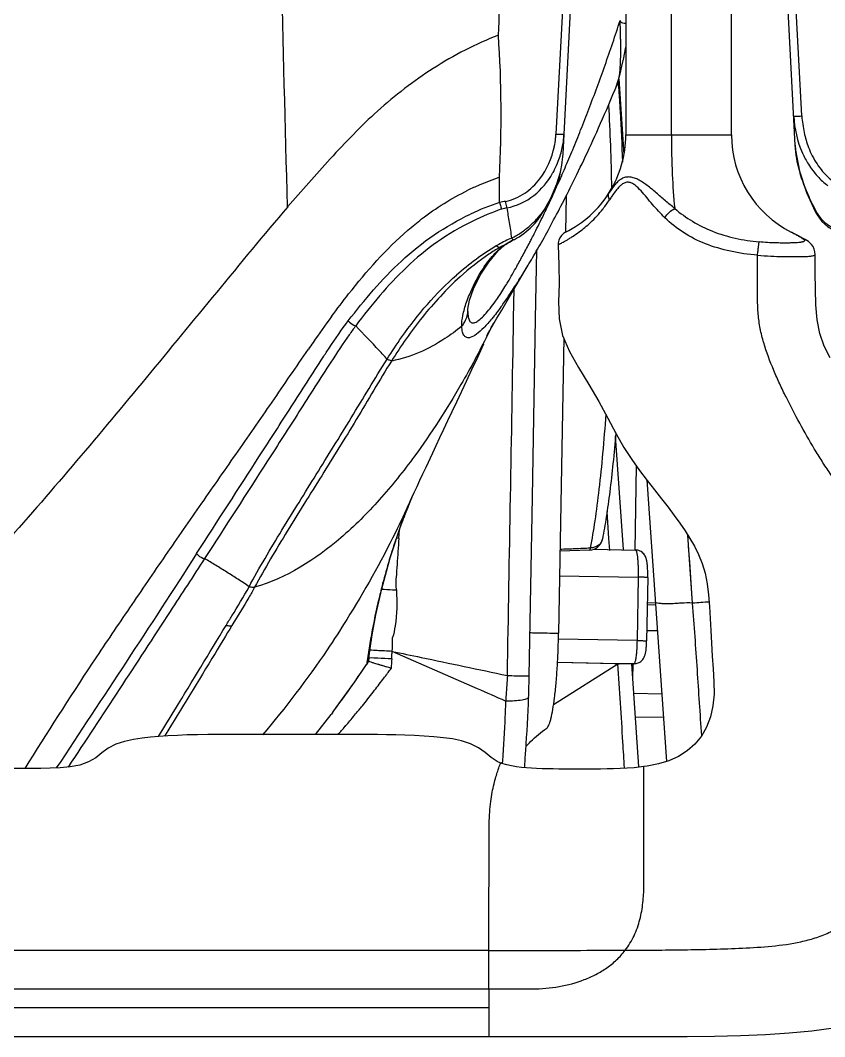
# Model space of a CAD drawing. Header units: millimetres. Extents: x -73584 to -37571, y -61249 to -50748.
# Drawn here: x -51504.3 to -51474.72, y -59255.59 to -59218.21 of the extents above; entities that cross this region are included whole.
import ezdxf

# ---------------------------------------------------------------- set-up
doc = ezdxf.new("R2010")
doc.units = ezdxf.units.MM
doc.header["$LTSCALE"] = 200
for name, color, linetype in [('_X2_98848BBE503C_X0__366', 7, 'Continuous'), ('_X2_98848BBE503C_X0__368', 7, 'Continuous'), ('DIM', 3, 'Continuous'), ('LAY0001_1', 7, 'Continuous')]:
    doc.layers.add(name, color=color, linetype=linetype)

# ---------------------------------------------------------------- blocks, each defined once
blk = doc.blocks.new('12586')
at = {"color": 7, "linetype": 'Continuous'}
for p, q in [((-40063.17, -54896.429), (-40064.445, -54872.11)), ((-40069.399, -54879), (-40069.399, -54896.055)), ((-40071.172, -54880.813), (-40071.97, -54896.026)), ((-40071.708, -54896.755), (-40070.873, -54880.816)), ((-40067.724, -54896.055), (-40067.723, -54882.057)), ((-40065.516, -54896.056), (-40065.516, -54882.557)), ((-40062.927, -54895.358), (-40063.269, -54888.829)), ((-40069.399, -54896.055), (-40067.724, -54896.055)), ((-40067.724, -54896.055), (-40066.146, -54896.055)), ((-40066.146, -54896.055), (-40065.516, -54896.055)), ((-40074.042, -54898.54), (-40074.041, -54897.615)), ((-40071.593, -54898.3), (-40071.616, -54899.634)), ((-40071.893, -54898.882), (-40071.839, -54898.778)), ((-40071.839, -54898.778), (-40071.784, -54898.672)), ((-40072.552, -54899.063), (-40072.549, -54899.058)), ((-40063.314, -54899.629), (-40063.31, -54899.631)), ((-40073.68, -54899.998), (-40073.537, -54899.92)), ((-40073.537, -54899.92), (-40073.496, -54899.901)), ((-40073.884, -54900.13), (-40073.845, -54900.105)), ((-40072.72, -54902.818), (-40072.675, -54900.308)), ((-40072.829, -54900.572), (-40072.784, -54900.496)), ((-40072.784, -54900.496), (-40072.739, -54900.418)), ((-40062.434, -54900.453), (-40062.434, -54900.453)), ((-40073.552, -54901.8), (-40073.1, -54901.033)), ((-40073.1, -54901.033), (-40072.991, -54900.846)), ((-40073.525, -54902.813), (-40073.506, -54901.722)), ((-40073.525, -54902.813), (-40073.506, -54901.722)), ((-40075.21, -54902.548), (-40075.209, -54902.471)), ((-40075.209, -54902.471), (-40075.209, -54902.467)), ((-40073.991, -54902.384), (-40073.951, -54902.328)), ((-40071.683, -54903.523), (-40071.872, -54914.383)), ((-40069.487, -54911.308), (-40069.779, -54907.133)), ((-40069.017, -54908.226), (-40069.071, -54911.324)), ((-40077.649, -54910.353), (-40077.259, -54909.37)), ((-40077.347, -54909.559), (-40077.347, -54909.56)), ((-40070.018, -54910.905), (-40070.089, -54909.906)), ((-40078.07, -54911.614), (-40077.649, -54910.353)), ((-40077.745, -54910.899), (-40077.723, -54910.574)), ((-40077.747, -54910.898), (-40077.831, -54910.893)), ((-40069.987, -54911.344), (-40070.018, -54910.905)), ((-40078.863, -54915.431), (-40078.856, -54915.323)), ((-40078.851, -54915.314), (-40078.852, -54915.325)), ((-40078.852, -54915.326), (-40078.851, -54915.318)), ((-40078.851, -54915.301), (-40078.851, -54915.3)), ((-40078.851, -54915.318), (-40078.85, -54915.308)), ((-40078.85, -54915.287), (-40078.848, -54915.255)), ((-40078.85, -54915.287), (-40078.848, -54915.257)), ((-40078.848, -54915.285), (-40078.85, -54915.313)), ((-40078.85, -54915.296), (-40078.85, -54915.287)), ((-40078.932, -54915.536), (-40078.931, -54915.529)), ((-40078.931, -54915.536), (-40078.932, -54915.54)), ((-40078.932, -54915.541), (-40078.932, -54915.536)), ((-40078.931, -54915.536), (-40078.932, -54915.541)), ((-40078.902, -54915.487), (-40078.884, -54915.461)), ((-40078.884, -54915.461), (-40078.863, -54915.431)), ((-40072.055, -54917.011), (-40069.692, -54915.515)), ((-40069.193, -54915.511), (-40068.928, -54919.304)), ((-40069.143, -54915.503), (-40069.153, -54916.079)), ((-40080.191, -54917.309), (-40080.046, -54917.115)), ((-40080.811, -54918.109), (-40080.237, -54917.371)), ((-40080.191, -54917.309), (-40080.237, -54917.371)), ((-40074.001, -54919.158), (-40074.001, -54919.158)), ((-40073.936, -54919.081), (-40073.942, -54919.164)), ((-40068.739, -54923.696), (-40068.739, -54919.29)), ((-40074.431, -54926.049), (-40121.664, -54926.049)), ((-40074.431, -54927.463), (-40074.431, -54926.049)), ((-40168.898, -54927.464), (-40074.431, -54927.465)), ((-40074.431, -54927.463), (-40074.431, -54929.222)), ((-40074.431, -54927.463), (-40072.832, -54927.465)), ((-40168.898, -54928.15), (-40074.431, -54928.15)), ((-40168.898, -54929.222), (-40074.431, -54929.222))]:
    blk.add_line(p, q, dxfattribs=at)
for points in [[(-40069.759, -54894.289), (-40069.679, -54894.057), (-40069.609, -54893.804), (-40069.541, -54893.532), (-40069.474, -54893.226), (-40069.41, -54892.893), (-40069.399, -54892.831)], [(-40070.178, -54895.293), (-40070.103, -54895.119), (-40070.026, -54894.941), (-40069.949, -54894.759), (-40069.871, -54894.573), (-40069.791, -54894.382), (-40069.744, -54894.267)], [(-40070.398, -54895.791), (-40070.326, -54895.629), (-40070.252, -54895.463), (-40070.178, -54895.293)], [(-40070.746, -54896.556), (-40070.678, -54896.409), (-40070.609, -54896.259), (-40070.54, -54896.107), (-40070.469, -54895.951), (-40070.398, -54895.791)], [(-40069.399, -54896.055), (-40069.235, -54896.055), (-40069.113, -54896.055)], [(-40069.113, -54896.055), (-40068.781, -54896.055), (-40068.581, -54896.055), (-40068.363, -54896.055), (-40068.134, -54896.055)], [(-40071.009, -54897.115), (-40070.945, -54896.979), (-40070.879, -54896.841), (-40070.813, -54896.7), (-40070.746, -54896.556)], [(-40063.17, -54896.429), (-40063.156, -54896.62), (-40063.015, -54897.394), (-40062.751, -54898.178), (-40062.435, -54898.876)], [(-40071.26, -54897.633), (-40071.198, -54897.507), (-40071.136, -54897.379)], [(-40071.136, -54897.379), (-40071.073, -54897.248), (-40071.009, -54897.115)], [(-40072.544, -54899.061), (-40072.436, -54898.888), (-40072.158, -54898.383), (-40071.936, -54897.859), (-40071.807, -54897.429)], [(-40071.784, -54898.672), (-40071.728, -54898.565), (-40071.672, -54898.455), (-40071.615, -54898.344), (-40071.557, -54898.23), (-40071.499, -54898.115), (-40071.44, -54897.998), (-40071.381, -54897.878), (-40071.321, -54897.757), (-40071.26, -54897.633)], [(-40072.001, -54899.086), (-40071.947, -54898.985), (-40071.893, -54898.882)], [(-40062.435, -54898.877), (-40062.366, -54899.001), (-40062.19, -54899.236), (-40061.982, -54899.424), (-40061.75, -54899.561), (-40061.5, -54899.638), (-40061.464, -54899.643)], [(-40072.854, -54899.426), (-40072.791, -54899.362), (-40072.733, -54899.299), (-40072.678, -54899.235), (-40072.628, -54899.172), (-40072.582, -54899.108), (-40072.552, -54899.063)], [(-40072.739, -54900.418), (-40072.693, -54900.338), (-40072.647, -54900.258), (-40072.6, -54900.176), (-40072.553, -54900.093), (-40072.505, -54900.008), (-40072.457, -54899.923), (-40072.408, -54899.836), (-40072.359, -54899.747), (-40072.31, -54899.657), (-40072.259, -54899.566), (-40072.209, -54899.473), (-40072.158, -54899.378), (-40072.106, -54899.282), (-40072.053, -54899.185), (-40072.001, -54899.086)], [(-40073.148, -54899.676), (-40073.068, -54899.614), (-40072.992, -54899.551), (-40072.921, -54899.489), (-40072.854, -54899.426)], [(-40062.434, -54900.453), (-40062.442, -54900.355), (-40062.471, -54900.253), (-40062.515, -54900.163), (-40062.569, -54900.089), (-40062.627, -54900.03), (-40062.686, -54899.982), (-40062.745, -54899.94), (-40062.808, -54899.901), (-40062.878, -54899.861), (-40062.96, -54899.817), (-40063.05, -54899.769), (-40063.15, -54899.715), (-40063.27, -54899.652), (-40063.311, -54899.63)], [(-40073.845, -54900.105), (-40073.81, -54900.08), (-40073.68, -54899.998)], [(-40073.496, -54899.901), (-40073.416, -54899.858), (-40073.323, -54899.8), (-40073.233, -54899.739), (-40073.148, -54899.676)], [(-40071.612, -54899.634), (-40071.692, -54899.685), (-40071.765, -54899.755), (-40071.822, -54899.838), (-40071.862, -54899.93), (-40071.882, -54900.027), (-40071.884, -54900.096)], [(-40075.209, -54902.467), (-40075.149, -54902.135), (-40074.995, -54901.714), (-40074.752, -54901.217), (-40074.442, -54900.734), (-40074.103, -54900.331), (-40073.845, -54900.105)], [(-40071.884, -54900.096), (-40071.863, -54900.85), (-40071.856, -54901.534), (-40071.871, -54902.193), (-40071.845, -54902.823), (-40071.722, -54903.43), (-40071.475, -54904.026), (-40071.141, -54904.614), (-40070.76, -54905.237), (-40070.39, -54905.866), (-40070.055, -54906.474), (-40069.749, -54907.048), (-40069.468, -54907.549), (-40069.184, -54907.993), (-40068.897, -54908.394), (-40068.615, -54908.763), (-40068.343, -54909.112), (-40068.085, -54909.44), (-40067.845, -54909.75), (-40067.619, -54910.048), (-40067.411, -54910.336), (-40067.218, -54910.619), (-40067.042, -54910.901), (-40066.878, -54911.188), (-40066.728, -54911.49), (-40066.595, -54911.815), (-40066.484, -54912.176), (-40066.404, -54912.565), (-40066.353, -54912.975), (-40066.321, -54913.401), (-40066.298, -54913.839), (-40066.275, -54914.289), (-40066.25, -54914.752), (-40066.22, -54915.222), (-40066.185, -54915.698), (-40066.157, -54916.171), (-40066.155, -54916.624), (-40066.196, -54917.057), (-40066.286, -54917.462), (-40066.428, -54917.836), (-40066.621, -54918.171), (-40066.861, -54918.463), (-40067.142, -54918.712), (-40067.46, -54918.914), (-40067.813, -54919.073), (-40068.196, -54919.19), (-40068.609, -54919.272), (-40068.739, -54919.29)], [(-40074.431, -54929.222), (-40073.198, -54929.219), (-40071.822, -54929.218), (-40070.54, -54929.218), (-40069.343, -54929.218), (-40068.214, -54929.217), (-40067.147, -54929.211), (-40066.137, -54929.199), (-40065.176, -54929.177), (-40064.261, -54929.141), (-40063.39, -54929.087), (-40062.558, -54929.01), (-40061.765, -54928.901)], [(-40061.885, -54904.256), (-40062.105, -54903.828), (-40062.269, -54903.363), (-40062.364, -54902.857), (-40062.408, -54902.307), (-40062.426, -54901.73), (-40062.434, -54901.129), (-40062.434, -54900.453)], [(-40073.004, -54900.868), (-40072.961, -54900.796), (-40072.917, -54900.722), (-40072.873, -54900.648), (-40072.829, -54900.572)], [(-40073.563, -54901.761), (-40073.525, -54901.705), (-40073.488, -54901.647), (-40073.45, -54901.588), (-40073.411, -54901.528), (-40073.372, -54901.466), (-40073.333, -54901.404), (-40073.293, -54901.341), (-40073.253, -54901.277), (-40073.213, -54901.211), (-40073.172, -54901.145), (-40073.13, -54901.077), (-40073.089, -54901.008), (-40073.046, -54900.939), (-40073.004, -54900.868)], [(-40074.482, -54903.388), (-40074.502, -54903.425), (-40074.512, -54903.444), (-40074.483, -54903.392), (-40074.404, -54903.254), (-40074.287, -54903.052), (-40074.138, -54902.797), (-40073.962, -54902.498), (-40073.765, -54902.162), (-40073.552, -54901.8)], [(-40073.883, -54902.232), (-40073.848, -54902.183), (-40073.814, -54902.134), (-40073.779, -54902.083), (-40073.744, -54902.032), (-40073.708, -54901.979), (-40073.672, -54901.926), (-40073.636, -54901.872), (-40073.6, -54901.817), (-40073.563, -54901.761)], [(-40073.951, -54902.328), (-40073.917, -54902.281), (-40073.883, -54902.232)], [(-40072.952, -54915.953), (-40072.836, -54909.375), (-40072.72, -54902.818)], [(-40075.619, -54905.875), (-40075.259, -54905.11), (-40075.061, -54904.689), (-40074.847, -54904.232), (-40074.617, -54903.74)], [(-40076.5, -54907.753), (-40076.37, -54907.475), (-40076.235, -54907.186), (-40076.092, -54906.883), (-40075.942, -54906.563), (-40075.784, -54906.227), (-40075.619, -54905.875)], [(-40076.861, -54908.522), (-40076.745, -54908.276), (-40076.5, -54907.753)], [(-40077.267, -54909.387), (-40077.181, -54909.204), (-40077.078, -54908.985), (-40076.972, -54908.759), (-40076.861, -54908.522)], [(-40077.348, -54909.562), (-40077.347, -54909.561), (-40077.322, -54909.506), (-40077.267, -54909.387)], [(-40078.804, -54914.949), (-40078.726, -54914.445), (-40078.588, -54913.704), (-40078.378, -54912.753), (-40078.07, -54911.614)], [(-40078.85, -54915.313), (-40078.84, -54915.221), (-40078.804, -54914.949)], [(-40078.849, -54915.288), (-40078.849, -54915.284), (-40078.848, -54915.279), (-40078.848, -54915.269), (-40078.848, -54915.257), (-40078.849, -54915.227)], [(-40080.046, -54917.115), (-40079.368, -54916.171), (-40078.931, -54915.533)], [(-40078.932, -54915.541), (-40078.907, -54915.498), (-40078.884, -54915.449), (-40078.869, -54915.406)], [(-40074.001, -54919.158), (-40074.135, -54919.096), (-40074.354, -54918.951), (-40074.569, -54918.776), (-40074.813, -54918.601), (-40075.106, -54918.453), (-40075.448, -54918.341), (-40075.779, -54918.272), (-40076.109, -54918.226), (-40076.464, -54918.191), (-40076.819, -54918.165), (-40077.173, -54918.147), (-40077.521, -54918.133), (-40077.863, -54918.124), (-40078.201, -54918.117), (-40078.537, -54918.113), (-40078.876, -54918.11), (-40079.223, -54918.109), (-40079.581, -54918.108), (-40079.957, -54918.109), (-40080.338, -54918.109), (-40080.726, -54918.109), (-40081.115, -54918.109), (-40081.503, -54918.109), (-40081.897, -54918.109), (-40082.299, -54918.108), (-40082.709, -54918.108), (-40083.126, -54918.108), (-40083.547, -54918.108), (-40083.964, -54918.109), (-40084.376, -54918.111), (-40084.77, -54918.114), (-40085.151, -54918.119), (-40085.526, -54918.127), (-40085.89, -54918.14), (-40086.241, -54918.156), (-40086.575, -54918.179), (-40086.88, -54918.206), (-40087.187, -54918.242), (-40087.504, -54918.291), (-40087.831, -54918.361), (-40088.156, -54918.465), (-40088.432, -54918.608), (-40088.669, -54918.786), (-40088.896, -54918.966), (-40089.161, -54919.12), (-40089.481, -54919.233), (-40089.835, -54919.297), (-40090.207, -54919.331), (-40090.565, -54919.348), (-40090.917, -54919.356), (-40091.281, -54919.36), (-40091.649, -54919.361), (-40092.02, -54919.36)], [(-40068.739, -54919.29), (-40068.818, -54919.301), (-40069.091, -54919.329), (-40069.354, -54919.348), (-40069.607, -54919.362), (-40069.852, -54919.371), (-40070.091, -54919.377), (-40070.325, -54919.38), (-40070.554, -54919.382), (-40070.779, -54919.383), (-40071.001, -54919.383), (-40071.22, -54919.382), (-40071.436, -54919.381), (-40071.649, -54919.38), (-40071.86, -54919.378), (-40072.07, -54919.375), (-40072.277, -54919.371), (-40072.481, -54919.366), (-40072.679, -54919.359), (-40072.868, -54919.349), (-40073.053, -54919.336), (-40073.236, -54919.319), (-40073.418, -54919.296), (-40073.6, -54919.266), (-40073.78, -54919.225), (-40073.955, -54919.17), (-40073.998, -54919.152)], [(-40068.739, -54923.696), (-40068.739, -54923.28), (-40068.739, -54922.865), (-40068.739, -54922.455), (-40068.739, -54922.053), (-40068.739, -54921.663), (-40068.739, -54921.285), (-40068.739, -54920.922), (-40068.739, -54920.576), (-40068.739, -54920.251), (-40068.739, -54919.953), (-40068.74, -54919.694), (-40068.739, -54919.491), (-40068.74, -54919.354), (-40068.739, -54919.294), (-40068.739, -54919.29)]]:
    blk.add_lwpolyline(points, dxfattribs=at)
for centre, radius, start, end in [((-40122.474, -54874.907), 55.513, 341.3362, 342.2312), ((-40087.429, -54892.611), 17.836, 0.2369, 2.4484), ((-40124.41, -54874.254), 57.556, 340.47492, 341.33639), ((-40134.787, -54870.525), 68.584, 338.99526, 340.43643), ((-40138.112, -54869.323), 72.118, 338.39691, 339.05028), ((-40124.359, -54874.768), 57.326, 337.61396, 338.39623), ((-40075.092, -54895.863), 3.126, 348.4969, 354.2193), ((-40075.101, -54895.862), 3.135, 354.216, 356.9994), ((-40074.927, -54895.85), 3.261, 347.9149, 353.5562), ((-40074.81, -54895.864), 3.144, 353.5649, 356.9898), ((-40073.399, -54896.055), 4, 327.9448, 0.0013), ((-40061.516, -54896.056), 4, 180, 243.2838), ((-40074.992, -54895.837), 3.328, 339.184, 347.9254), ((-40116.886, -54877.84), 49.246, 336.7618, 337.608), ((-40075.889, -54896.535), 4.186, 351.3237, 356.9916), ((-40074.826, -54895.911), 3.147, 330.3598, 333.2414), ((-40074.919, -54895.865), 3.25, 333.2555, 339.1913), ((-40112.445, -54879.747), 44.414, 335.8833, 336.7617), ((-40075.906, -54896.533), 4.203, 347.6803, 351.3292), ((-40070.849, -54907.095), 10.002, 108.6091, 113.2374), ((-40075.883, -54896.538), 4.18, 345.5993, 347.6798), ((-40070.954, -54906.837), 9.724, 113.2665, 115.9549), ((-40106.259, -54882.568), 37.615, 334.0752, 334.9866), ((-40073.399, -54896.055), 4, 296.5366, 327.9436), ((-40073.668, -54896.075), 4.366, 321.873, 327.1648), ((-40065.848, -54901.095), 4.926, 145.5531, 147.4263), ((-40071.196, -54907.207), 9.122, 108.1803, 115.3864), ((-40070.613, -54908.313), 10.103, 109.35, 115.9184), ((-40069.314, -54920.454), 22.165, 101.5987, 102.1004), ((-40073.685, -54896.063), 4.387, 321.6592, 321.875), ((-40075.945, -54896.238), 4.375, 318.9401, 320.2099), ((-40070.637, -54906.223), 7.031, 114.9403, 119.2283), ((-40069.319, -54908.218), 9.308, 117.2015, 117.6413), ((-40108.805, -54881.234), 40.489, 331.6501, 332.3861), ((-40107.589, -54881.872), 39.115, 332.3894, 332.6303), ((-40069.264, -54908.349), 9.559, 120.8301, 126.1906), ((-40070.152, -54907.109), 8.04, 119.1585, 119.9218), ((-40072.316, -54902.221), 2.615, 131.2694, 134.1518), ((-40068.887, -54908.865), 10.198, 126.1839, 131.3774), ((-40110.852, -54880.13), 42.814, 330.9934, 331.6507), ((-40038.497, -54933.168), 51.642, 143.8915, 145.1992), ((-40104.857, -54888.271), 33.943, 333.5375, 334.3716), ((-40004.622, -54956.853), 92.976, 145.12818, 145.31119), ((-40104.566, -54888.417), 33.617, 331.7929, 333.5389), ((-40052.651, -54919.625), 26.663, 157.4924, 159.0768), ((-40054.328, -54918.989), 24.869, 159.4504, 160.4384), ((-40053.522, -54919.289), 25.728, 159.0827, 159.4543), ((-40111.828, -54893.573), 39.551, 323.1209, 326.2806), ((-40080.278, -54921.95), 6.664, 70.2814, 71.895), ((-40109.581, -54892.451), 39.179, 323.3674, 323.6418), ((-40070.436, -54911.848), 3.742, 281.4819, 282.2907), ((-40109.06, -54892.842), 38.527, 322.1517, 322.9909), ((-40109.328, -54892.639), 38.863, 322.9899, 323.1994), ((-40109.421, -54892.57), 38.979, 323.1994, 323.3673), ((-40108.561, -54893.23), 37.895, 321.0559, 322.0122), ((-40108.772, -54893.065), 38.163, 322.0114, 322.1507), ((-40108.272, -54893.463), 37.524, 320.4573, 321.0555), ((-40107.967, -54893.716), 37.127, 319.6597, 320.4577), ((-40107.538, -54894.081), 36.563, 318.9072, 319.5389), ((-40107.748, -54893.901), 36.841, 319.5382, 319.6588)]:
    blk.add_arc(centre, radius, start, end, dxfattribs=at)
for points, knots in [([(-40074.079, -54892.391), (-40074.031, -54891.05), (-40073.926, -54888.369), (-40073.714, -54883.008), (-40073.518, -54878.989), (-40073.391, -54876.309)], [0, 0, 0, 0, 0.250106, 0.49989, 1, 1, 1, 1]), ([(-40069.398, -54891.961), (-40069.435, -54891.957), (-40069.528, -54891.972), (-40069.585, -54891.89), (-40069.609, -54891.849)], [0, 0, 0, 0, 0.442567, 1, 1, 1, 1]), ([(-40074.086, -54892.39), (-40074.922, -54892.713), (-40076.494, -54893.526), (-40078.545, -54895.111), (-40080.258, -54896.896), (-40081.32, -54898.107), (-40081.838, -54898.699)], [0, 0, 0, 0, 0.266255, 0.521564, 0.766469, 1, 1, 1, 1]), ([(-40069.593, -54892.537), (-40069.592, -54892.731), (-40069.597, -54893.115), (-40069.607, -54893.499), (-40069.624, -54893.688)], [0, 0, 0, 0, 0.505571, 1, 1, 1, 1]), ([(-40069.624, -54893.688), (-40069.626, -54893.722), (-40069.639, -54893.851), (-40069.659, -54893.981), (-40069.682, -54894.074)], [0, 0, 0, 0, 0.258288, 1, 1, 1, 1]), ([(-40063.226, -54895.361), (-40063.226, -54895.363), (-40063.216, -54895.363), (-40063.203, -54895.366), (-40063.173, -54895.366), (-40063.118, -54895.366), (-40063.034, -54895.363), (-40062.964, -54895.36), (-40062.927, -54895.358)], [0, 0, 0, 0, 0.018298, 0.072379, 0.16534, 0.294587, 0.632681, 1, 1, 1, 1]), ([(-40063.226, -54895.361), (-40063.202, -54895.827), (-40063.06, -54896.454), (-40062.766, -54897.005), (-40062.682, -54897.138)], [0, 0, 0, 0, 0.748008, 1, 1, 1, 1]), ([(-40071.97, -54896.026), (-40071.933, -54896.028), (-40071.863, -54896.031), (-40071.779, -54896.034), (-40071.724, -54896.033), (-40071.695, -54896.033), (-40071.682, -54896.031), (-40071.67, -54896.031), (-40071.67, -54896.029)], [0, 0, 0, 0, 0.369484, 0.705457, 0.831616, 0.923362, 0.979638, 1, 1, 1, 1]), ([(-40067.723, -54896.055), (-40067.724, -54896.54), (-40067.705, -54897.444), (-40067.645, -54898.348), (-40067.6, -54898.765)], [0, 0, 0, 0, 0.536086, 1, 1, 1, 1]), ([(-40062.379, -54898.904), (-40062.478, -54898.719), (-40062.869, -54897.944), (-40063.136, -54897.087), (-40063.17, -54896.429)], [0, 0, 0, 0, 0.241775, 1, 1, 1, 1]), ([(-40062.681, -54896.516), (-40062.6, -54896.729), (-40062.39, -54897.14), (-40061.942, -54897.668), (-40061.36, -54898.051), (-40060.9, -54898.153), (-40060.671, -54898.153)], [0, 0, 0, 0, 0.249903, 0.500141, 0.750143, 1, 1, 1, 1]), ([(-40073.822, -54898.501), (-40073.573, -54898.448), (-40073.092, -54898.237), (-40072.718, -54897.876), (-40072.562, -54897.673)], [0, 0, 0, 0, 0.499833, 1, 1, 1, 1]), ([(-40073.77, -54898.741), (-40073.414, -54898.669), (-40072.734, -54898.349), (-40072.267, -54897.776), (-40072.091, -54897.467)], [0, 0, 0, 0, 0.505744, 1, 1, 1, 1]), ([(-40071.834, -54897.578), (-40071.903, -54897.845), (-40072.094, -54898.367), (-40072.407, -54898.827), (-40072.583, -54899.038)], [0, 0, 0, 0, 0.500582, 1, 1, 1, 1]), ([(-40067.6, -54898.765), (-40067.717, -54898.671), (-40067.945, -54898.479), (-40068.278, -54898.188), (-40068.605, -54897.915), (-40068.885, -54897.721), (-40069.118, -54897.624), (-40069.286, -54897.595), (-40069.446, -54897.617), (-40069.587, -54897.686), (-40069.71, -54897.786), (-40069.857, -54897.947), (-40069.95, -54898.084), (-40070.009, -54898.178)], [0, 0, 0, 0, 0.148094, 0.294275, 0.436215, 0.568646, 0.628707, 0.683659, 0.734927, 0.785382, 0.836983, 0.890185, 1, 1, 1, 1]), ([(-40077.412, -54899.562), (-40077.248, -54899.419), (-40076.565, -54898.859), (-40075.809, -54898.385), (-40075.21, -54898.094)], [0, 0, 0, 0, 0.246082, 1, 1, 1, 1]), ([(-40069.743, -54898.08), (-40069.758, -54898.098), (-40069.815, -54898.173), (-40069.87, -54898.25), (-40069.91, -54898.309)], [0, 0, 0, 0, 0.248201, 1, 1, 1, 1]), ([(-40067.961, -54899.101), (-40068.041, -54899.023), (-40068.197, -54898.865), (-40068.419, -54898.617), (-40068.627, -54898.362), (-40068.831, -54898.117), (-40069.013, -54897.934), (-40069.174, -54897.829), (-40069.302, -54897.786), (-40069.432, -54897.809), (-40069.548, -54897.876), (-40069.651, -54897.969), (-40069.713, -54898.042), (-40069.743, -54898.08)], [0, 0, 0, 0, 0.137136, 0.273599, 0.409424, 0.542282, 0.667301, 0.72508, 0.777948, 0.828996, 0.882847, 0.940022, 1, 1, 1, 1]), ([(-40073.77, -54898.741), (-40073.774, -54898.726), (-40073.791, -54898.646), (-40073.809, -54898.566), (-40073.822, -54898.501)], [0, 0, 0, 0, 0.185017, 1, 1, 1, 1]), ([(-40069.999, -54898.443), (-40070.022, -54898.398), (-40070.052, -54898.308), (-40070.031, -54898.213), (-40070.009, -54898.178)], [0, 0, 0, 0, 0.555191, 1, 1, 1, 1]), ([(-40081.834, -54898.698), (-40083.591, -54900.778), (-40086.981, -54904.952), (-40090.443, -54909.07), (-40092.208, -54911.055)], [0, 0, 0, 0, 0.506131, 1, 1, 1, 1]), ([(-40074.042, -54898.54), (-40074.035, -54898.565), (-40074.012, -54898.646), (-40073.985, -54898.727), (-40073.96, -54898.781)], [0, 0, 0, 0, 0.296414, 1, 1, 1, 1]), ([(-40073.77, -54898.741), (-40073.747, -54898.919), (-40073.695, -54899.289), (-40073.627, -54899.656), (-40073.601, -54899.848)], [0, 0, 0, 0, 0.481121, 1, 1, 1, 1]), ([(-40071.355, -54899.791), (-40071.273, -54899.738), (-40071.046, -54899.58), (-40070.659, -54899.259), (-40070.383, -54898.96), (-40070.244, -54898.784)], [0, 0, 0, 0, 0.193573, 0.552876, 1, 1, 1, 1]), ([(-40067.961, -54899.101), (-40067.918, -54899.03), (-40067.809, -54898.901), (-40067.673, -54898.802), (-40067.6, -54898.765)], [0, 0, 0, 0, 0.504541, 1, 1, 1, 1]), ([(-40067.6, -54898.765), (-40067.396, -54898.94), (-40066.95, -54899.256), (-40066.203, -54899.629), (-40065.374, -54899.876), (-40064.793, -54899.961), (-40064.496, -54899.991)], [0, 0, 0, 0, 0.237777, 0.481481, 0.735867, 1, 1, 1, 1]), ([(-40062.435, -54898.877), (-40062.433, -54898.881), (-40062.419, -54898.898), (-40062.396, -54898.903), (-40062.379, -54898.904)], [0, 0, 0, 0, 0.203541, 1, 1, 1, 1]), ([(-40079.611, -54902.897), (-40079.003, -54902.126), (-40077.723, -54900.566), (-40076.035, -54899.405), (-40075.107, -54898.966)], [0, 0, 0, 0, 0.488818, 1, 1, 1, 1]), ([(-40075.029, -54899.226), (-40075.481, -54899.447), (-40076.342, -54899.952), (-40077.842, -54901.2), (-40078.76, -54902.321), (-40079.334, -54903.078)], [0, 0, 0, 0, 0.258989, 0.511229, 1, 1, 1, 1]), ([(-40072.852, -54899.855), (-40072.817, -54899.786), (-40072.673, -54899.507), (-40072.533, -54899.225), (-40072.43, -54899.013)], [0, 0, 0, 0, 0.24746, 1, 1, 1, 1]), ([(-40072.645, -54899.114), (-40072.634, -54899.112), (-40072.599, -54899.106), (-40072.566, -54899.084), (-40072.552, -54899.063)], [0, 0, 0, 0, 0.292224, 1, 1, 1, 1]), ([(-40064.556, -54900.483), (-40064.891, -54900.457), (-40065.541, -54900.356), (-40066.466, -54900.096), (-40067.283, -54899.676), (-40067.752, -54899.305), (-40067.961, -54899.101)], [0, 0, 0, 0, 0.269628, 0.524853, 0.765968, 1, 1, 1, 1]), ([(-40062.379, -54898.904), (-40062.335, -54898.985), (-40062.134, -54899.281), (-40061.801, -54899.502), (-40061.538, -54899.543)], [0, 0, 0, 0, 0.25657, 1, 1, 1, 1]), ([(-40080.219, -54902.734), (-40080.015, -54902.455), (-40079.166, -54901.326), (-40078.219, -54900.26), (-40077.412, -54899.562)], [0, 0, 0, 0, 0.244864, 1, 1, 1, 1]), ([(-40063.311, -54899.63), (-40063.271, -54899.651), (-40063.192, -54899.693), (-40063.078, -54899.758), (-40062.987, -54899.809), (-40062.925, -54899.847), (-40062.882, -54899.876), (-40062.846, -54899.904), (-40062.825, -54899.94), (-40062.834, -54899.963), (-40062.849, -54899.975), (-40062.87, -54899.986), (-40062.9, -54899.995), (-40062.937, -54900.003), (-40063.003, -54900.013), (-40063.107, -54900.023), (-40063.257, -54900.03), (-40063.444, -54900.033), (-40063.665, -54900.033), (-40063.918, -54900.029), (-40064.199, -54900.019), (-40064.394, -54900.001), (-40064.496, -54899.991)], [0, 0, 0, 0, 0.059384, 0.11842, 0.173301, 0.196077, 0.214849, 0.241566, 0.257218, 0.263775, 0.271736, 0.282202, 0.295672, 0.312382, 0.33248, 0.383425, 0.449516, 0.531486, 0.629582, 0.74194, 0.865036, 1, 1, 1, 1]), ([(-40074.049, -54900.198), (-40074.023, -54900.183), (-40073.887, -54900.105), (-40073.749, -54900.031), (-40073.637, -54899.972)], [0, 0, 0, 0, 0.192467, 1, 1, 1, 1]), ([(-40073.601, -54899.848), (-40073.594, -54899.871), (-40073.565, -54899.913), (-40073.514, -54899.909), (-40073.496, -54899.901)], [0, 0, 0, 0, 0.544717, 1, 1, 1, 1]), ([(-40073.574, -54899.94), (-40073.566, -54899.936), (-40073.541, -54899.922), (-40073.515, -54899.909), (-40073.496, -54899.901)], [0, 0, 0, 0, 0.293619, 1, 1, 1, 1]), ([(-40071.884, -54900.096), (-40071.884, -54900.095), (-40071.879, -54900.093), (-40071.874, -54900.089), (-40071.861, -54900.082), (-40071.845, -54900.073), (-40071.824, -54900.062), (-40071.789, -54900.044), (-40071.734, -54900.016), (-40071.658, -54899.974), (-40071.568, -54899.924), (-40071.465, -54899.862), (-40071.393, -54899.816), (-40071.355, -54899.791)], [0, 0, 0, 0, 0.005059, 0.01892, 0.041259, 0.071718, 0.109936, 0.155623, 0.268891, 0.410612, 0.579985, 0.77654, 1, 1, 1, 1]), ([(-40064.556, -54900.483), (-40064.549, -54900.427), (-40064.537, -54900.318), (-40064.52, -54900.172), (-40064.506, -54900.064), (-40064.499, -54900.008), (-40064.496, -54899.991)], [0, 0, 0, 0, 0.341687, 0.661294, 0.892114, 1, 1, 1, 1]), ([(-40074.049, -54900.198), (-40074.179, -54900.277), (-40074.685, -54900.604), (-40075.16, -54900.978), (-40075.495, -54901.278)], [0, 0, 0, 0, 0.252574, 1, 1, 1, 1]), ([(-40074.714, -54901.078), (-40074.672, -54901.01), (-40074.5, -54900.75), (-40074.304, -54900.506), (-40074.138, -54900.345)], [0, 0, 0, 0, 0.257961, 1, 1, 1, 1]), ([(-40074.049, -54900.198), (-40074.065, -54900.202), (-40074.11, -54900.185), (-40074.142, -54900.158), (-40074.163, -54900.14)], [0, 0, 0, 0, 0.37284, 1, 1, 1, 1]), ([(-40069.422, -54926.043), (-40069.064, -54926.042), (-40068.346, -54926.038), (-40067.267, -54926.027), (-40066.186, -54926.007), (-40065.104, -54925.972), (-40064.026, -54925.905), (-40063.133, -54925.783), (-40062.436, -54925.6), (-40061.93, -54925.407), (-40061.457, -54925.142), (-40061.047, -54924.788), (-40060.707, -54924.369), (-40060.429, -54923.91), (-40060.21, -54923.424), (-40059.986, -54922.752), (-40059.815, -54921.877), (-40059.707, -54920.809), (-40059.647, -54919.731), (-40059.611, -54918.65), (-40059.591, -54917.569), (-40059.58, -54916.488), (-40059.576, -54915.406), (-40059.576, -54914.505), (-40059.578, -54913.785), (-40059.58, -54913.245), (-40059.598, -54912.705), (-40059.663, -54912.17), (-40059.794, -54911.647), (-40060, -54911.147), (-40060.285, -54910.685), (-40060.711, -54910.104), (-40061.261, -54909.389), (-40061.789, -54908.659), (-40062.186, -54908.058), (-40062.564, -54907.445), (-40063.012, -54906.661), (-40063.429, -54905.86), (-40063.74, -54905.209), (-40064.035, -54904.553), (-40064.291, -54903.878), (-40064.443, -54903.267), (-40064.503, -54902.912), (-40064.542, -54902.555), (-40064.558, -54902.106), (-40064.555, -54901.566), (-40064.555, -54901.024), (-40064.556, -54900.663), (-40064.556, -54900.483)], [0, 0, 0, 0, 0.031071, 0.062409, 0.09375, 0.125084, 0.156444, 0.187635, 0.203244, 0.218953, 0.234579, 0.250142, 0.265746, 0.281253, 0.296631, 0.31197, 0.342748, 0.37387, 0.405227, 0.436551, 0.467852, 0.499193, 0.53056, 0.561861, 0.577491, 0.593149, 0.608791, 0.624388, 0.639958, 0.655507, 0.671171, 0.686929, 0.718158, 0.749534, 0.765195, 0.780797, 0.812136, 0.843592, 0.859268, 0.874883, 0.906112, 0.921777, 0.929584, 0.93737, 0.952948, 0.968605, 0.984314, 1, 1, 1, 1]), ([(-40064.556, -54900.483), (-40064.392, -54900.496), (-40064.079, -54900.519), (-40063.64, -54900.532), (-40063.264, -54900.535), (-40062.997, -54900.533), (-40062.821, -54900.528), (-40062.718, -54900.523), (-40062.631, -54900.517), (-40062.561, -54900.509), (-40062.506, -54900.499), (-40062.464, -54900.487), (-40062.434, -54900.468), (-40062.434, -54900.453)], [0, 0, 0, 0, 0.229941, 0.439817, 0.616189, 0.756675, 0.813665, 0.862184, 0.902607, 0.935326, 0.960769, 0.979403, 1, 1, 1, 1]), ([(-40075.257, -54902.211), (-40075.224, -54902.117), (-40075.075, -54901.726), (-40074.884, -54901.349), (-40074.714, -54901.078)], [0, 0, 0, 0, 0.236033, 1, 1, 1, 1]), ([(-40073.846, -54901.647), (-40073.809, -54901.587), (-40073.658, -54901.338), (-40073.515, -54901.084), (-40073.408, -54900.891)], [0, 0, 0, 0, 0.241775, 1, 1, 1, 1]), ([(-40078.175, -54904.303), (-40078.003, -54904.026), (-40077.266, -54902.911), (-40076.387, -54901.88), (-40075.629, -54901.213)], [0, 0, 0, 0, 0.244219, 1, 1, 1, 1]), ([(-40075.495, -54901.278), (-40076, -54901.732), (-40076.904, -54902.722), (-40077.673, -54903.815), (-40078.017, -54904.372)], [0, 0, 0, 0, 0.508989, 1, 1, 1, 1]), ([(-40074.048, -54901.96), (-40074.031, -54901.935), (-40073.962, -54901.832), (-40073.895, -54901.727), (-40073.846, -54901.647)], [0, 0, 0, 0, 0.244002, 1, 1, 1, 1]), ([(-40075.432, -54903.095), (-40075.438, -54902.963), (-40075.396, -54902.661), (-40075.313, -54902.371), (-40075.257, -54902.211)], [0, 0, 0, 0, 0.437941, 1, 1, 1, 1]), ([(-40075.21, -54902.548), (-40075.21, -54902.617), (-40075.203, -54902.734), (-40075.164, -54902.885), (-40075.069, -54902.981), (-40074.925, -54902.965), (-40074.783, -54902.864), (-40074.616, -54902.707), (-40074.432, -54902.492), (-40074.308, -54902.328), (-40074.243, -54902.24)], [0, 0, 0, 0, 0.129013, 0.220659, 0.288999, 0.361479, 0.467913, 0.613752, 0.793163, 1, 1, 1, 1]), ([(-40074.243, -54902.24), (-40074.227, -54902.217), (-40074.16, -54902.125), (-40074.096, -54902.032), (-40074.048, -54901.96)], [0, 0, 0, 0, 0.242374, 1, 1, 1, 1]), ([(-40075.432, -54903.095), (-40075.399, -54903.057), (-40075.28, -54902.898), (-40075.215, -54902.697), (-40075.21, -54902.548)], [0, 0, 0, 0, 0.254388, 1, 1, 1, 1]), ([(-40073.991, -54902.384), (-40074.098, -54902.531), (-40074.3, -54902.795), (-40074.6, -54903.135), (-40074.86, -54903.376), (-40075.038, -54903.488), (-40075.12, -54903.508)], [0, 0, 0, 0, 0.338059, 0.619319, 0.84239, 1, 1, 1, 1]), ([(-40080.532, -54904.232), (-40080.459, -54904.119), (-40080.161, -54903.668), (-40079.852, -54903.224), (-40079.611, -54902.897)], [0, 0, 0, 0, 0.248083, 1, 1, 1, 1]), ([(-40079.611, -54902.897), (-40079.555, -54902.962), (-40079.463, -54903.031), (-40079.359, -54903.071), (-40079.334, -54903.078)], [0, 0, 0, 0, 0.766799, 1, 1, 1, 1]), ([(-40079.334, -54903.078), (-40079.414, -54903.188), (-40079.728, -54903.626), (-40080.027, -54904.074), (-40080.247, -54904.413)], [0, 0, 0, 0, 0.251414, 1, 1, 1, 1]), ([(-40078.175, -54904.303), (-40078.272, -54904.196), (-40078.654, -54903.783), (-40079.044, -54903.378), (-40079.334, -54903.078)], [0, 0, 0, 0, 0.257549, 1, 1, 1, 1]), ([(-40075.432, -54903.095), (-40075.633, -54903.256), (-40076.41, -54903.827), (-40077.319, -54904.247), (-40078.017, -54904.372)], [0, 0, 0, 0, 0.266144, 1, 1, 1, 1]), ([(-40075.12, -54903.508), (-40075.16, -54903.518), (-40075.243, -54903.524), (-40075.356, -54903.445), (-40075.415, -54903.29), (-40075.428, -54903.168), (-40075.432, -54903.095)], [0, 0, 0, 0, 0.20141, 0.390735, 0.639894, 1, 1, 1, 1]), ([(-40091.488, -54919.358), (-40090.683, -54918.055), (-40089.441, -54916.115), (-40087.718, -54913.563), (-40086.406, -54911.642), (-40085.079, -54909.722), (-40083.739, -54907.806), (-40082.398, -54905.881), (-40081.52, -54904.585), (-40081.072, -54903.938)], [0, 0, 0, 0, 0.246948, 0.371283, 0.49636, 0.621867, 0.747497, 0.873245, 1, 1, 1, 1]), ([(-40085.183, -54911.456), (-40084.413, -54910.258), (-40083.252, -54908.461), (-40081.701, -54906.054), (-40080.93, -54904.838), (-40080.532, -54904.232)], [0, 0, 0, 0, 0.497302, 0.746814, 1, 1, 1, 1]), ([(-40080.247, -54904.413), (-40080.643, -54905.02), (-40081.412, -54906.237), (-40082.959, -54908.645), (-40084.117, -54910.442), (-40084.891, -54911.636)], [0, 0, 0, 0, 0.253192, 0.502772, 1, 1, 1, 1]), ([(-40083.257, -54912.678), (-40082.875, -54911.973), (-40082.058, -54910.59), (-40080.99, -54908.887), (-40080.141, -54907.51), (-40079.267, -54906.099), (-40078.63, -54905.017), (-40078.178, -54904.302)], [0, 0, 0, 0, 0.245683, 0.491633, 0.615493, 0.741011, 1, 1, 1, 1]), ([(-40078.02, -54904.373), (-40078.459, -54905.084), (-40079.081, -54906.161), (-40079.946, -54907.56), (-40080.793, -54908.927), (-40081.857, -54910.621), (-40082.673, -54911.995), (-40083.057, -54912.696)], [0, 0, 0, 0, 0.257782, 0.383247, 0.507228, 0.753615, 1, 1, 1, 1]), ([(-40078.175, -54904.303), (-40078.159, -54904.31), (-40078.107, -54904.334), (-40078.051, -54904.35), (-40078.017, -54904.372)], [0, 0, 0, 0, 0.307774, 1, 1, 1, 1]), ([(-40074.941, -54904.306), (-40075.109, -54904.62), (-40075.792, -54905.844), (-40076.55, -54907.026), (-40077.168, -54907.868)], [0, 0, 0, 0, 0.254217, 1, 1, 1, 1]), ([(-40077.168, -54907.868), (-40077.575, -54908.423), (-40078.421, -54909.482), (-40080.232, -54911.301), (-40081.882, -54912.358), (-40083.055, -54912.696)], [0, 0, 0, 0, 0.267681, 0.525402, 1, 1, 1, 1]), ([(-40077.347, -54909.56), (-40077.516, -54909.935), (-40078.214, -54911.415), (-40079.015, -54912.846), (-40079.664, -54913.884)], [0, 0, 0, 0, 0.251881, 1, 1, 1, 1]), ([(-40077.761, -54910.663), (-40077.783, -54910.723), (-40077.866, -54910.962), (-40077.946, -54911.202), (-40078.004, -54911.382)], [0, 0, 0, 0, 0.253271, 1, 1, 1, 1]), ([(-40077.744, -54910.899), (-40077.757, -54911.057), (-40077.781, -54911.375), (-40077.808, -54911.852), (-40077.842, -54912.249), (-40077.864, -54912.566), (-40077.855, -54912.727), (-40077.838, -54912.805)], [0, 0, 0, 0, 0.250012, 0.500027, 0.750034, 0.875041, 1, 1, 1, 1]), ([(-40085.182, -54911.456), (-40086.04, -54912.79), (-40087.757, -54915.42), (-40089.484, -54918.043), (-40090.343, -54919.339)], [0, 0, 0, 0, 0.504957, 1, 1, 1, 1]), ([(-40085.183, -54911.456), (-40085.165, -54911.478), (-40085.084, -54911.56), (-40084.977, -54911.619), (-40084.891, -54911.636)], [0, 0, 0, 0, 0.241052, 1, 1, 1, 1]), ([(-40078.004, -54911.382), (-40078.036, -54911.483), (-40078.157, -54911.874), (-40078.267, -54912.268), (-40078.343, -54912.561)], [0, 0, 0, 0, 0.258929, 1, 1, 1, 1]), ([(-40084.89, -54911.636), (-40085.312, -54912.286), (-40086.977, -54914.848), (-40088.65, -54917.405), (-40089.91, -54919.306)], [0, 0, 0, 0, 0.253381, 1, 1, 1, 1]), ([(-40083.253, -54912.679), (-40083.314, -54912.623), (-40083.455, -54912.534), (-40083.728, -54912.354), (-40084.072, -54912.138), (-40084.482, -54911.884), (-40084.755, -54911.719), (-40084.891, -54911.636)], [0, 0, 0, 0, 0.128083, 0.255392, 0.506357, 0.75421, 1, 1, 1, 1]), ([(-40084.098, -54914.094), (-40084.028, -54913.979), (-40083.741, -54913.51), (-40083.454, -54913.041), (-40083.251, -54912.679)], [0, 0, 0, 0, 0.245583, 1, 1, 1, 1]), ([(-40083.055, -54912.696), (-40083.121, -54912.82), (-40083.386, -54913.297), (-40083.679, -54913.757), (-40083.888, -54914.103)], [0, 0, 0, 0, 0.258193, 1, 1, 1, 1]), ([(-40083.055, -54912.696), (-40083.07, -54912.699), (-40083.136, -54912.705), (-40083.203, -54912.691), (-40083.253, -54912.679)], [0, 0, 0, 0, 0.223409, 1, 1, 1, 1]), ([(-40078.343, -54912.561), (-40078.389, -54912.738), (-40078.543, -54913.358), (-40078.674, -54913.983), (-40078.755, -54914.43)], [0, 0, 0, 0, 0.28688, 1, 1, 1, 1]), ([(-40077.838, -54912.805), (-40077.885, -54912.802), (-40078.068, -54912.791), (-40078.251, -54912.78), (-40078.386, -54912.771)], [0, 0, 0, 0, 0.260631, 1, 1, 1, 1]), ([(-40077.838, -54912.805), (-40077.806, -54913.241), (-40077.813, -54913.832), (-40077.937, -54914.404), (-40077.977, -54914.544)], [0, 0, 0, 0, 0.749692, 1, 1, 1, 1]), ([(-40086.586, -54918.183), (-40086.379, -54917.845), (-40085.546, -54916.485), (-40084.718, -54915.121), (-40084.099, -54914.094)], [0, 0, 0, 0, 0.248231, 1, 1, 1, 1]), ([(-40083.889, -54914.103), (-40084.095, -54914.445), (-40084.912, -54915.803), (-40085.738, -54917.156), (-40086.359, -54918.167)], [0, 0, 0, 0, 0.251515, 1, 1, 1, 1]), ([(-40084.097, -54914.095), (-40084.078, -54914.099), (-40084.009, -54914.112), (-40083.937, -54914.114), (-40083.888, -54914.103)], [0, 0, 0, 0, 0.275224, 1, 1, 1, 1]), ([(-40079.664, -54913.884), (-40079.898, -54914.259), (-40080.85, -54915.727), (-40081.91, -54917.127), (-40082.765, -54918.118)], [0, 0, 0, 0, 0.252284, 1, 1, 1, 1]), ([(-40078.755, -54914.43), (-40078.775, -54914.541), (-40078.832, -54914.862), (-40078.882, -54915.184), (-40078.911, -54915.395)], [0, 0, 0, 0, 0.345386, 1, 1, 1, 1]), ([(-40072.928, -54914.361), (-40072.86, -54914.363), (-40072.507, -54914.37), (-40072.155, -54914.377), (-40071.872, -54914.383)], [0, 0, 0, 0, 0.194848, 1, 1, 1, 1]), ([(-40072.303, -54917.871), (-40072.288, -54917.861), (-40072.258, -54917.824), (-40072.222, -54917.752), (-40072.186, -54917.651), (-40072.133, -54917.463), (-40072.074, -54917.162), (-40072.014, -54916.731), (-40071.961, -54916.219), (-40071.918, -54915.643), (-40071.887, -54915.024), (-40071.875, -54914.599), (-40071.872, -54914.383)], [0, 0, 0, 0, 0.015768, 0.038462, 0.06867, 0.106439, 0.203878, 0.328077, 0.475029, 0.639777, 0.816822, 1, 1, 1, 1]), ([(-40078.819, -54915.296), (-40078.822, -54915.297), (-40078.831, -54915.297), (-40078.84, -54915.297), (-40078.845, -54915.299)], [0, 0, 0, 0, 0.34097, 1, 1, 1, 1]), ([(-40078.008, -54915.328), (-40078.18, -54915.318), (-40078.45, -54915.306), (-40078.721, -54915.292), (-40078.819, -54915.296)], [0, 0, 0, 0, 0.63421, 1, 1, 1, 1]), ([(-40077.989, -54915.053), (-40078.085, -54915.047), (-40078.36, -54915.032), (-40078.635, -54915.017), (-40078.814, -54915.005)], [0, 0, 0, 0, 0.347583, 1, 1, 1, 1]), ([(-40078.008, -54915.328), (-40078.004, -54915.282), (-40078.005, -54915.19), (-40077.996, -54915.098), (-40077.989, -54915.053)], [0, 0, 0, 0, 0.499977, 1, 1, 1, 1]), ([(-40077.99, -54915.053), (-40077.636, -54915.126), (-40076.224, -54915.417), (-40074.813, -54915.716), (-40073.756, -54915.94)], [0, 0, 0, 0, 0.250418, 1, 1, 1, 1]), ([(-40073.819, -54916.882), (-40074.165, -54916.73), (-40075.554, -54916.118), (-40076.944, -54915.507), (-40077.989, -54915.053)], [0, 0, 0, 0, 0.248726, 1, 1, 1, 1]), ([(-40078.911, -54915.395), (-40078.914, -54915.413), (-40078.92, -54915.457), (-40078.924, -54915.502), (-40078.931, -54915.529)], [0, 0, 0, 0, 0.39509, 1, 1, 1, 1]), ([(-40078.855, -54915.411), (-40078.854, -54915.41), (-40078.847, -54915.415), (-40078.843, -54915.415), (-40078.839, -54915.416)], [0, 0, 0, 0, 0.257349, 1, 1, 1, 1]), ([(-40078.839, -54915.416), (-40078.833, -54915.418), (-40078.796, -54915.432), (-40078.759, -54915.445), (-40078.727, -54915.455)], [0, 0, 0, 0, 0.16335, 1, 1, 1, 1]), ([(-40078.727, -54915.455), (-40078.713, -54915.46), (-40078.643, -54915.482), (-40078.572, -54915.503), (-40078.517, -54915.52)], [0, 0, 0, 0, 0.211342, 1, 1, 1, 1]), ([(-40078.517, -54915.52), (-40078.505, -54915.523), (-40078.457, -54915.538), (-40078.409, -54915.552), (-40078.373, -54915.564)], [0, 0, 0, 0, 0.237739, 1, 1, 1, 1]), ([(-40078.373, -54915.564), (-40078.359, -54915.568), (-40078.304, -54915.585), (-40078.249, -54915.602), (-40078.207, -54915.616)], [0, 0, 0, 0, 0.241677, 1, 1, 1, 1]), ([(-40069.449, -54919.334), (-40069.468, -54919.019), (-40069.545, -54917.745), (-40069.625, -54916.472), (-40069.692, -54915.515)], [0, 0, 0, 0, 0.247356, 1, 1, 1, 1]), ([(-40073.756, -54915.941), (-40073.769, -54916.177), (-40073.789, -54916.49), (-40073.813, -54916.804), (-40073.819, -54916.882)], [0, 0, 0, 0, 0.751745, 1, 1, 1, 1]), ([(-40073.756, -54915.941), (-40073.644, -54915.943), (-40073.486, -54915.945), (-40073.292, -54915.949), (-40073.18, -54915.95), (-40073.091, -54915.952), (-40073.029, -54915.953), (-40072.991, -54915.953), (-40072.971, -54915.954), (-40072.96, -54915.953), (-40072.953, -54915.954), (-40072.952, -54915.953)], [0, 0, 0, 0, 0.418807, 0.588343, 0.72536, 0.835374, 0.921565, 0.954696, 0.979454, 0.994692, 1, 1, 1, 1]), ([(-40072.974, -54916.734), (-40072.971, -54916.669), (-40072.962, -54916.409), (-40072.955, -54916.149), (-40072.952, -54915.953)], [0, 0, 0, 0, 0.248245, 1, 1, 1, 1]), ([(-40072.974, -54916.734), (-40072.975, -54916.763), (-40073.039, -54916.798), (-40073.12, -54916.824), (-40073.273, -54916.856), (-40073.507, -54916.878), (-40073.709, -54916.883), (-40073.819, -54916.882)], [0, 0, 0, 0, 0.100473, 0.192133, 0.311656, 0.622903, 1, 1, 1, 1]), ([(-40073.125, -54919.336), (-40073.108, -54919.128), (-40073.045, -54918.261), (-40073, -54917.394), (-40072.974, -54916.734)], [0, 0, 0, 0, 0.239895, 1, 1, 1, 1]), ([(-40073.819, -54916.882), (-40073.826, -54917.069), (-40073.857, -54917.803), (-40073.899, -54918.536), (-40073.936, -54919.081)], [0, 0, 0, 0, 0.255848, 1, 1, 1, 1]), ([(-40073.072, -54918.552), (-40073.017, -54918.489), (-40072.784, -54918.238), (-40072.518, -54918.017), (-40072.303, -54917.871)], [0, 0, 0, 0, 0.244013, 1, 1, 1, 1]), ([(-40074.431, -54926.049), (-40074.431, -54925.536), (-40074.431, -54924.774), (-40074.431, -54923.78), (-40074.43, -54923.089), (-40074.43, -54922.464), (-40074.431, -54921.907), (-40074.427, -54921.413), (-40074.409, -54920.976), (-40074.37, -54920.588), (-40074.316, -54920.243), (-40074.251, -54919.941), (-40074.181, -54919.681), (-40074.114, -54919.469), (-40074.064, -54919.325), (-40074.032, -54919.239), (-40074.017, -54919.198), (-40074.007, -54919.173), (-40074.002, -54919.161), (-40074.001, -54919.158)], [0, 0, 0, 0, 0.221453, 0.329544, 0.429527, 0.519651, 0.599714, 0.670414, 0.732993, 0.78879, 0.838782, 0.883422, 0.92244, 0.955047, 0.979572, 0.9883, 0.994605, 0.998501, 1, 1, 1, 1]), ([(-40069.422, -54926.043), (-40069.295, -54925.878), (-40069.077, -54925.514), (-40068.864, -54924.918), (-40068.76, -54924.305), (-40068.737, -54923.896), (-40068.739, -54923.696)], [0, 0, 0, 0, 0.251442, 0.507057, 0.759233, 1, 1, 1, 1]), ([(-40074.431, -54926.049), (-40074.014, -54926.049), (-40072.344, -54926.049), (-40070.674, -54926.048), (-40069.422, -54926.043)], [0, 0, 0, 0, 0.249608, 1, 1, 1, 1]), ([(-40072.832, -54927.465), (-40072.504, -54927.466), (-40071.855, -54927.408), (-40071.073, -54927.198), (-40070.494, -54926.941), (-40070.091, -54926.701), (-40069.726, -54926.404), (-40069.519, -54926.168), (-40069.422, -54926.043)], [0, 0, 0, 0, 0.257283, 0.508935, 0.631894, 0.7538, 0.87597, 1, 1, 1, 1])]:
    blk.add_open_spline(points, degree=3, knots=knots, dxfattribs=at)
for points in [[(-40081.838, -54898.699), (-40082.007, -54892.717), (-40082.141, -54886.734), (-40082.291, -54880.751)], [(-40074.041, -54897.615), (-40073.968, -54895.875), (-40073.954, -54894.127), (-40074.087, -54892.39)], [(-40069.682, -54894.074), (-40069.698, -54894.14), (-40069.718, -54894.204), (-40069.744, -54894.266)], [(-40062.927, -54895.358), (-40062.91, -54895.564), (-40062.882, -54895.769), (-40062.84, -54895.971)], [(-40062.84, -54895.971), (-40062.801, -54896.156), (-40062.749, -54896.339), (-40062.681, -54896.516)], [(-40072.562, -54897.673), (-40072.297, -54897.33), (-40072.115, -54896.911), (-40072.028, -54896.486)], [(-40062.682, -54897.138), (-40062.585, -54897.293), (-40062.474, -54897.44), (-40062.351, -54897.575)], [(-40062.351, -54897.575), (-40062.234, -54897.703), (-40062.105, -54897.821), (-40061.966, -54897.924)], [(-40073.822, -54898.501), (-40073.895, -54898.515), (-40073.969, -54898.525), (-40074.042, -54898.54)], [(-40072.782, -54899.26), (-40072.734, -54899.213), (-40072.688, -54899.164), (-40072.645, -54899.114)], [(-40073.249, -54899.648), (-40073.137, -54899.573), (-40073.031, -54899.487), (-40072.929, -54899.398)], [(-40072.929, -54899.398), (-40072.879, -54899.353), (-40072.829, -54899.307), (-40072.782, -54899.26)], [(-40073.884, -54900.13), (-40073.775, -54900.05), (-40073.658, -54899.98), (-40073.537, -54899.92)], [(-40073.601, -54899.848), (-40073.479, -54899.79), (-40073.361, -54899.724), (-40073.249, -54899.648)], [(-40074.049, -54900.198), (-40073.993, -54900.178), (-40073.938, -54900.155), (-40073.884, -54900.129)], [(-40074.041, -54900.256), (-40073.991, -54900.211), (-40073.938, -54900.169), (-40073.884, -54900.13)], [(-40073.756, -54915.941), (-40073.678, -54911.565), (-40073.601, -54907.189), (-40073.525, -54902.813)], [(-40077.989, -54915.053), (-40077.983, -54914.883), (-40077.982, -54914.714), (-40077.977, -54914.544)], [(-40078.85, -54915.313), (-40078.86, -54915.389), (-40078.888, -54915.465), (-40078.931, -54915.529)], [(-40078.008, -54915.328), (-40078.015, -54915.444), (-40078.021, -54915.561), (-40078.03, -54915.677)]]:
    blk.add_open_spline(points, degree=3, dxfattribs=at)
at = {"layer": '_X2_98848BBE503C_X0__366', "color": 7, "linetype": 'Continuous'}
for p, q in [((-40070.585, -54911.297), (-40069.045, -54911.324)), ((-40071.835, -54912.273), (-40068.947, -54912.324)), ((-40068.947, -54912.324), (-40068.987, -54914.654)), ((-40068.593, -54912.331), (-40068.634, -54914.661)), ((-40068.627, -54914.281), (-40068.242, -54914.288)), ((-40068.987, -54914.654), (-40071.877, -54914.603)), ((-40069.802, -54915.504), (-40071.911, -54915.466)), ((-40071.91, -54915.454), (-40069.1, -54915.504)), ((-40069.1, -54915.504), (-40069.802, -54915.504)), ((-40069.802, -54915.504), (-40069.795, -54915.504)), ((-40069.1, -54915.504), (-40069.093, -54915.504)), ((-40068.079, -54916.621), (-40069.116, -54916.603)), ((-40069.057, -54917.456), (-40068.019, -54917.474)), ((-40068.018, -54917.487), (-40069.056, -54917.468))]:
    blk.add_line(p, q, dxfattribs=at)
for points, knots in [([(-40068.593, -54912.331), (-40068.592, -54912.272), (-40068.592, -54912.159), (-40068.597, -54911.997), (-40068.607, -54911.852), (-40068.625, -54911.721), (-40068.659, -54911.589), (-40068.736, -54911.456), (-40068.871, -54911.352), (-40068.987, -54911.325), (-40069.045, -54911.324)], [0, 0, 0, 0, 0.142036, 0.275217, 0.392955, 0.494989, 0.596739, 0.721703, 0.859612, 1, 1, 1, 1]), ([(-40069.045, -54911.324), (-40069.041, -54911.324), (-40069.031, -54911.33), (-40069.021, -54911.346), (-40069.011, -54911.37), (-40069.001, -54911.403), (-40068.992, -54911.445), (-40068.983, -54911.496), (-40068.975, -54911.554), (-40068.965, -54911.646), (-40068.956, -54911.776), (-40068.946, -54912.011), (-40068.945, -54912.196), (-40068.947, -54912.324)], [0, 0, 0, 0, 0.012039, 0.029909, 0.055633, 0.089684, 0.131999, 0.182354, 0.240344, 0.305459, 0.454692, 0.624494, 1, 1, 1, 1]), ([(-40068.593, -54912.331), (-40068.593, -54912.331), (-40068.594, -54912.331), (-40068.595, -54912.331), (-40068.597, -54912.331), (-40068.6, -54912.33), (-40068.604, -54912.33), (-40068.61, -54912.33), (-40068.62, -54912.33), (-40068.635, -54912.33), (-40068.652, -54912.329), (-40068.673, -54912.329), (-40068.705, -54912.328), (-40068.75, -54912.327), (-40068.811, -54912.326), (-40068.877, -54912.325), (-40068.923, -54912.324), (-40068.947, -54912.324)], [0, 0, 0, 0, 0.001186, 0.004689, 0.010511, 0.018648, 0.029096, 0.041834, 0.074025, 0.114924, 0.164228, 0.221544, 0.286341, 0.436204, 0.609011, 0.799271, 1, 1, 1, 1]), ([(-40069.093, -54915.504), (-40069.044, -54915.504), (-40068.944, -54915.485), (-40068.817, -54915.407), (-40068.73, -54915.297), (-40068.685, -54915.18), (-40068.662, -54915.064), (-40068.647, -54914.941), (-40068.638, -54914.806), (-40068.634, -54914.71), (-40068.634, -54914.661)], [0, 0, 0, 0, 0.13761, 0.274225, 0.405844, 0.519662, 0.621526, 0.734071, 0.862217, 1, 1, 1, 1]), ([(-40068.987, -54914.654), (-40068.989, -54914.736), (-40068.994, -54914.894), (-40069.009, -54915.113), (-40069.028, -54915.274), (-40069.046, -54915.378), (-40069.056, -54915.42), (-40069.062, -54915.439)], [0, 0, 0, 0, 0.312452, 0.598509, 0.834129, 0.926738, 1, 1, 1, 1]), ([(-40068.987, -54914.654), (-40068.964, -54914.654), (-40068.918, -54914.655), (-40068.851, -54914.656), (-40068.791, -54914.657), (-40068.745, -54914.658), (-40068.713, -54914.659), (-40068.693, -54914.659), (-40068.675, -54914.66), (-40068.661, -54914.66), (-40068.651, -54914.66), (-40068.644, -54914.66), (-40068.64, -54914.66), (-40068.638, -54914.66), (-40068.635, -54914.66), (-40068.634, -54914.661), (-40068.634, -54914.66), (-40068.634, -54914.661)], [0, 0, 0, 0, 0.200729, 0.390989, 0.563796, 0.713659, 0.778456, 0.835772, 0.885076, 0.925975, 0.958167, 0.970904, 0.981353, 0.989489, 0.995311, 0.998814, 1, 1, 1, 1]), ([(-40069.062, -54915.439), (-40069.066, -54915.454), (-40069.072, -54915.474), (-40069.085, -54915.495), (-40069.092, -54915.501), (-40069.095, -54915.502)], [0, 0, 0, 0, 0.639941, 0.851303, 1, 1, 1, 1])]:
    blk.add_open_spline(points, degree=3, knots=knots, dxfattribs=at)
blk.add_open_spline([(-40069.095, -54915.502), (-40069.097, -54915.503), (-40069.098, -54915.504), (-40069.1, -54915.504)], degree=3, dxfattribs=at)
at = {"layer": '_X2_98848BBE503C_X0__368', "color": 7, "linetype": 'Continuous'}
for p, q in [((-40069.527, -54897.042), (-40069.526, -54897.055)), ((-40069.527, -54897.045), (-40069.527, -54897.058)), ((-40069.925, -54898.029), (-40069.925, -54898.034)), ((-40069.924, -54898.028), (-40069.924, -54898.033)), ((-40070.73, -54911.326), (-40071.819, -54911.371)), ((-40068.309, -54913.337), (-40068.611, -54913.35)), ((-40068.61, -54913.271), (-40068.314, -54913.258)), ((-40068.61, -54913.271), (-40068.314, -54913.258))]:
    blk.add_line(p, q, dxfattribs=at)
blk.add_arc((-40070.751, -54910.826), 0.5, 272.3678, 349.0187, dxfattribs=at)
for points, knots in [([(-40069.686, -54894.077), (-40069.683, -54894.12), (-40069.669, -54894.296), (-40069.656, -54894.472), (-40069.646, -54894.605)], [0, 0, 0, 0, 0.245651, 1, 1, 1, 1]), ([(-40069.646, -54894.605), (-40069.633, -54894.797), (-40069.581, -54895.609), (-40069.546, -54896.421), (-40069.527, -54897.042)], [0, 0, 0, 0, 0.236455, 1, 1, 1, 1]), ([(-40070.037, -54894.964), (-40070.008, -54895.457), (-40069.961, -54896.478), (-40069.934, -54897.5), (-40069.924, -54898.028)], [0, 0, 0, 0, 0.4832, 1, 1, 1, 1]), ([(-40070.135, -54906.33), (-40070.169, -54906.811), (-40070.242, -54907.731), (-40070.376, -54909.039), (-40070.526, -54910.198), (-40070.645, -54910.916), (-40070.709, -54911.245)], [0, 0, 0, 0, 0.292025, 0.559312, 0.79678, 1, 1, 1, 1]), ([(-40069.768, -54907.015), (-40069.799, -54907.392), (-40069.865, -54908.115), (-40069.981, -54909.147), (-40070.109, -54910.073), (-40070.207, -54910.652), (-40070.26, -54910.921)], [0, 0, 0, 0, 0.28797, 0.552707, 0.79099, 1, 1, 1, 1]), ([(-40070.26, -54910.921), (-40070.269, -54910.967), (-40070.306, -54911.056), (-40070.41, -54911.161), (-40070.55, -54911.229), (-40070.655, -54911.244), (-40070.709, -54911.245)], [0, 0, 0, 0, 0.231661, 0.473276, 0.729921, 1, 1, 1, 1]), ([(-40071.818, -54911.292), (-40071.633, -54911.284), (-40071.264, -54911.269), (-40070.894, -54911.253), (-40070.709, -54911.245)], [0, 0, 0, 0, 0.499938, 1, 1, 1, 1]), ([(-40070.709, -54911.245), (-40070.71, -54911.257), (-40070.713, -54911.277), (-40070.717, -54911.299), (-40070.721, -54911.313), (-40070.723, -54911.32), (-40070.727, -54911.326), (-40070.73, -54911.326)], [0, 0, 0, 0, 0.408543, 0.710977, 0.821192, 0.904459, 1, 1, 1, 1])]:
    blk.add_open_spline(points, degree=3, knots=knots, dxfattribs=at)
at = {"layer": 'LAY0001_1', "color": 7, "linetype": 'Continuous'}
for p, q in [((-40069.661, -54893.993), (-40069.466, -54896.781)), ((-40068.63, -54908.744), (-40067.906, -54919.102)), ((-40066.942, -54913.28), (-40067.117, -54910.781))]:
    blk.add_line(p, q, dxfattribs=at)
blk.add_lwpolyline([(-40066.942, -54913.28), (-40066.968, -54912.905), (-40066.995, -54912.528), (-40067.021, -54912.141), (-40067.047, -54911.776), (-40067.069, -54911.474), (-40067.088, -54911.191), (-40067.109, -54910.89), (-40067.117, -54910.781)], dxfattribs=at)
blk.add_arc((-40060.533, -54998.359), 85.32, 93.89821, 94.30729, dxfattribs=at)
for points, knots in [([(-40066.942, -54913.28), (-40067.081, -54913.261), (-40067.301, -54913.274), (-40067.594, -54913.299), (-40067.814, -54913.304), (-40068.009, -54913.302), (-40068.161, -54913.293), (-40068.257, -54913.278), (-40068.303, -54913.261), (-40068.315, -54913.249), (-40068.315, -54913.243)], [0, 0, 0, 0, 0.302511, 0.472622, 0.636309, 0.780446, 0.893508, 0.967108, 0.988032, 1, 1, 1, 1]), ([(-40066.606, -54918.148), (-40066.661, -54917.342), (-40066.769, -54915.719), (-40066.879, -54914.096), (-40066.941, -54913.28)], [0, 0, 0, 0, 0.496692, 1, 1, 1, 1])]:
    blk.add_open_spline(points, degree=3, knots=knots, dxfattribs=at)
blk = doc.blocks.new('*U1115')
at = {"layer": 'DIM', "color": 0}
blk.add_blockref('12586', (40121.647, 54909.248), dxfattribs=at)
blk = doc.blocks.new('*U1116')
at = {"layer": 'DIM', "color": 0, "linetype": 'ByBlock', "lineweight": -2, "transparency": 16777216}
blk.add_blockref('*U1115', (3000, 0), dxfattribs=at)

msp = doc.modelspace()

# ---------------------------------------------------------------- block references
at = {"layer": 'DIM', "color": 0}
msp.add_blockref('*U1116', (-54534.278, -59235.614), dxfattribs=at)

doc.saveas('drawing.dxf')
